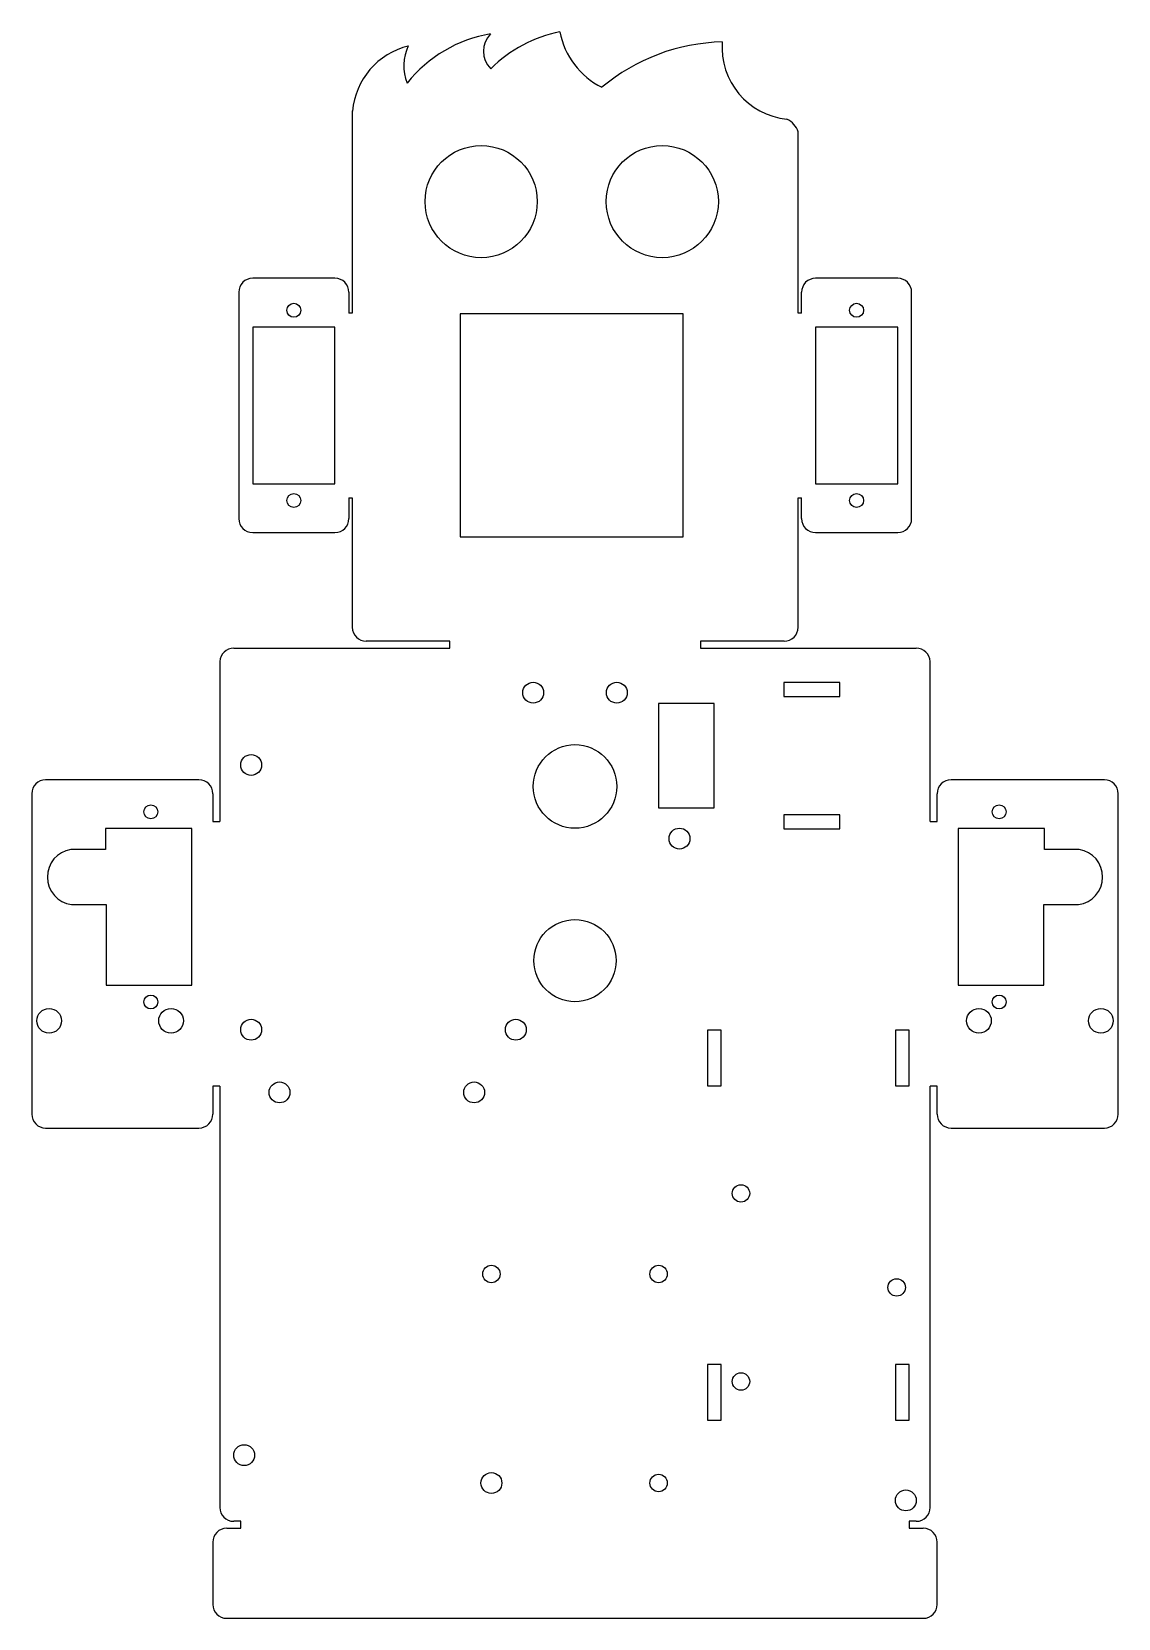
# Model space of a CAD drawing. Header units: millimetres. Extents: x 49 to 205, y -259 to -32.
import ezdxf

# ---------------------------------------------------------------- set-up
doc = ezdxf.new("R2010")
doc.units = ezdxf.units.MM
doc.layers.get('0').update_dxf_attribs({"true_color": 0xffffff})

msp = doc.modelspace()

# ---------------------------------------------------------------- linework, layer by layer
at = {"color": 7, "linetype": 'Continuous', "lineweight": 25, "true_color": 0xffffff}
for p, q in [((95.13, -42.92), (95.13, -71.93)), ((159.13, -71.93), (159.13, -45.93)), ((92.63, -66.93), (80.83, -66.93)), ((173.43, -66.93), (161.63, -66.93)), ((78.83, -68.93), (78.83, -101.43)), ((94.63, -68.93), (94.63, -71.93)), ((159.63, -71.93), (159.63, -68.93)), ((175.43, -101.43), (175.43, -68.93)), ((95.13, -71.93), (94.63, -71.93)), ((142.63, -72.04), (110.63, -72.04)), ((110.63, -72.04), (110.63, -104.04)), ((142.63, -104.04), (142.63, -72.04)), ((159.63, -71.93), (159.13, -71.93)), ((80.83, -73.93), (80.83, -96.43)), ((92.63, -73.93), (80.83, -73.93)), ((92.63, -96.43), (92.63, -73.93)), ((173.43, -73.93), (161.63, -73.93)), ((161.63, -73.93), (161.63, -96.43)), ((173.43, -96.43), (173.43, -73.93)), ((80.83, -96.43), (92.63, -96.43)), ((161.63, -96.43), (173.43, -96.43)), ((94.63, -98.43), (95.13, -98.43)), ((94.63, -98.43), (94.63, -101.43)), ((95.13, -98.43), (95.13, -117.04)), ((159.13, -98.43), (159.63, -98.43)), ((159.13, -117.04), (159.13, -98.43)), ((159.63, -101.43), (159.63, -98.43)), ((80.83, -103.43), (92.63, -103.43)), ((110.63, -104.04), (142.63, -104.04)), ((161.63, -103.43), (173.43, -103.43)), ((78.1, -120.04), (109.13, -120.04)), ((109.13, -119.04), (97.13, -119.04)), ((109.13, -120.04), (109.13, -119.04)), ((157.13, -119.04), (145.13, -119.04)), ((145.13, -119.04), (145.13, -120.04)), ((145.13, -120.04), (176.1, -120.04)), ((76.1, -121.92), (76.1, -144.92)), ((178.1, -144.92), (178.1, -121.92)), ((165.1, -124.96), (157.1, -124.96)), ((157.1, -124.96), (157.1, -126.96)), ((165.1, -126.96), (165.1, -124.96)), ((157.1, -126.96), (165.1, -126.96)), ((139.1, -127.96), (139.1, -142.96)), ((147.1, -127.96), (139.1, -127.96)), ((147.1, -142.96), (147.1, -127.96)), ((73.1, -138.92), (51.1, -138.92)), ((203.1, -138.92), (181.1, -138.92)), ((49.1, -140.92), (49.1, -186.92)), ((75.1, -140.92), (75.1, -144.92)), ((179.1, -144.92), (179.1, -140.92)), ((205.1, -186.92), (205.1, -140.92)), ((139.1, -142.96), (147.1, -142.96)), ((75.1, -144.92), (76.1, -144.92)), ((165.1, -143.96), (157.1, -143.96)), ((157.1, -143.96), (157.1, -145.96)), ((165.1, -145.96), (165.1, -143.96)), ((178.1, -144.92), (179.1, -144.92)), ((72.1, -145.92), (59.71, -145.92)), ((59.71, -145.92), (59.71, -148.92)), ((72.1, -168.42), (72.1, -145.92)), ((157.1, -145.96), (165.1, -145.96)), ((194.49, -145.92), (182.1, -145.92)), ((182.1, -145.92), (182.1, -168.42)), ((194.49, -148.92), (194.49, -145.92)), ((59.71, -148.92), (54.71, -148.92)), ((199.49, -148.92), (194.49, -148.92)), ((54.8, -156.83), (59.8, -156.83)), ((59.8, -156.83), (59.8, -168.42)), ((194.4, -168.42), (194.4, -156.83)), ((194.4, -156.83), (199.4, -156.83)), ((59.8, -168.42), (72.1, -168.42)), ((182.1, -168.42), (194.4, -168.42)), ((148.1, -174.87), (146.1, -174.87)), ((146.1, -174.87), (146.1, -182.87)), ((148.1, -182.87), (148.1, -174.87)), ((175.1, -174.87), (173.1, -174.87)), ((173.1, -174.87), (173.1, -182.87)), ((175.1, -182.87), (175.1, -174.87)), ((76.1, -182.92), (75.1, -182.92)), ((75.1, -182.92), (75.1, -186.92)), ((76.1, -182.92), (76.1, -243.37)), ((146.1, -182.87), (148.1, -182.87)), ((173.1, -182.87), (175.1, -182.87)), ((179.1, -182.92), (178.1, -182.92)), ((178.1, -243.37), (178.1, -182.92)), ((179.1, -186.92), (179.1, -182.92)), ((51.1, -188.92), (73.1, -188.92)), ((181.1, -188.92), (203.1, -188.92)), ((148.1, -222.87), (146.1, -222.87)), ((146.1, -222.87), (146.1, -230.87)), ((148.1, -230.87), (148.1, -222.87)), ((175.1, -222.87), (173.1, -222.87)), ((173.1, -222.87), (173.1, -230.87)), ((175.1, -230.87), (175.1, -222.87)), ((146.1, -230.87), (148.1, -230.87)), ((173.1, -230.87), (175.1, -230.87)), ((79.1, -245.37), (78.1, -245.37)), ((79.1, -246.37), (79.1, -245.37)), ((176.1, -245.37), (175.1, -245.37)), ((175.1, -245.37), (175.1, -246.37)), ((77.1, -246.37), (79.1, -246.37)), ((175.1, -246.37), (177.1, -246.37)), ((75.1, -248.37), (75.1, -257.29)), ((179.1, -257.29), (179.1, -248.37)), ((77.1, -259.29), (177.1, -259.29))]:
    msp.add_line(p, q, dxfattribs=at)
for centre, radius in [((113.63, -55.93), 8.05), ((139.63, -55.93), 8.05), ((86.73, -71.53), 1), ((167.53, -71.53), 1), ((86.73, -98.83), 1), ((167.53, -98.83), 1), ((121.1, -126.42), 1.5), ((133.1, -126.42), 1.5), ((127.1, -139.88), 6), ((80.6, -136.8), 1.5), ((66.2, -143.52), 1), ((188, -143.52), 1), ((142.1, -147.37), 1.5), ((127.1, -164.88), 5.9), ((66.2, -170.82), 1), ((188, -170.82), 1), ((51.6, -173.52), 1.77), ((69.1, -173.52), 1.77), ((185.1, -173.52), 1.77), ((202.6, -173.52), 1.77), ((80.6, -174.8), 1.5), ((118.6, -174.8), 1.5), ((84.68, -183.8), 1.5), ((112.62, -183.8), 1.5), ((150.93, -198.3), 1.25), ((115.1, -209.87), 1.25), ((139.1, -209.87), 1.25), ((173.28, -211.8), 1.25), ((150.93, -225.3), 1.25), ((79.6, -235.87), 1.5), ((115.1, -239.87), 1.5), ((139.1, -239.87), 1.25), ((174.6, -242.37), 1.5)]:
    msp.add_circle(centre, radius, dxfattribs=at)
for centre, radius, start, end in [((118.17, -50.94), 19.35, 99.4831, 141.5581), ((117.5, -34.34), 3.54, 135.2642, 225.2642), ((128.93, -50.94), 19.8, 101.6323, 134.6592), ((135.92, -29.49), 11.18, 190.569, 243.6991), ((105.73, -43.92), 10.64, 103.9273, 174.6474), ((109.04, -36.41), 6.52, 154.314, 202.5216), ((148.9, -60.93), 27.93, 91.3338, 129.9385), ((158.53, -33.82), 10.31, 175.4755, 264.4534), ((156.26, -46.8), 3, 16.885, 64.8963), ((80.83, -68.93), 2, 90, 180), ((92.63, -68.93), 2, 0, 90), ((161.63, -68.93), 2, 90, 180), ((173.43, -68.93), 2, 0, 90), ((80.83, -101.43), 2, 180, 270), ((92.63, -101.43), 2, 270, 0), ((161.63, -101.43), 2, 180, 270), ((173.43, -101.43), 2, 270, 0), ((97.13, -117.04), 2, 180, 270), ((157.13, -117.04), 2, 270, 0), ((78.1, -122.04), 2, 90, 176.6543), ((176.1, -122.04), 2, 3.3457, 90), ((51.1, -140.92), 2, 90, 180), ((73.1, -140.92), 2, 0, 90), ((181.1, -140.92), 2, 90, 180), ((203.1, -140.92), 2, 0, 90), ((55.35, -152.87), 4, 99.1908, 262.0968), ((198.85, -152.87), 4, 277.9032, 80.8092), ((51.1, -186.92), 2, 180, 270), ((73.1, -186.92), 2, 270, 0), ((181.1, -186.92), 2, 180, 270), ((203.1, -186.92), 2, 270, 0), ((78.1, -243.37), 2, 180, 270), ((176.1, -243.37), 2, 270, 0), ((77.1, -248.37), 2, 90, 180), ((177.1, -248.37), 2, 0, 90), ((77.1, -257.29), 2, 180, 270), ((177.1, -257.29), 2, 270, 0)]:
    msp.add_arc(centre, radius, start, end, dxfattribs=at)

doc.saveas('drawing.dxf')
